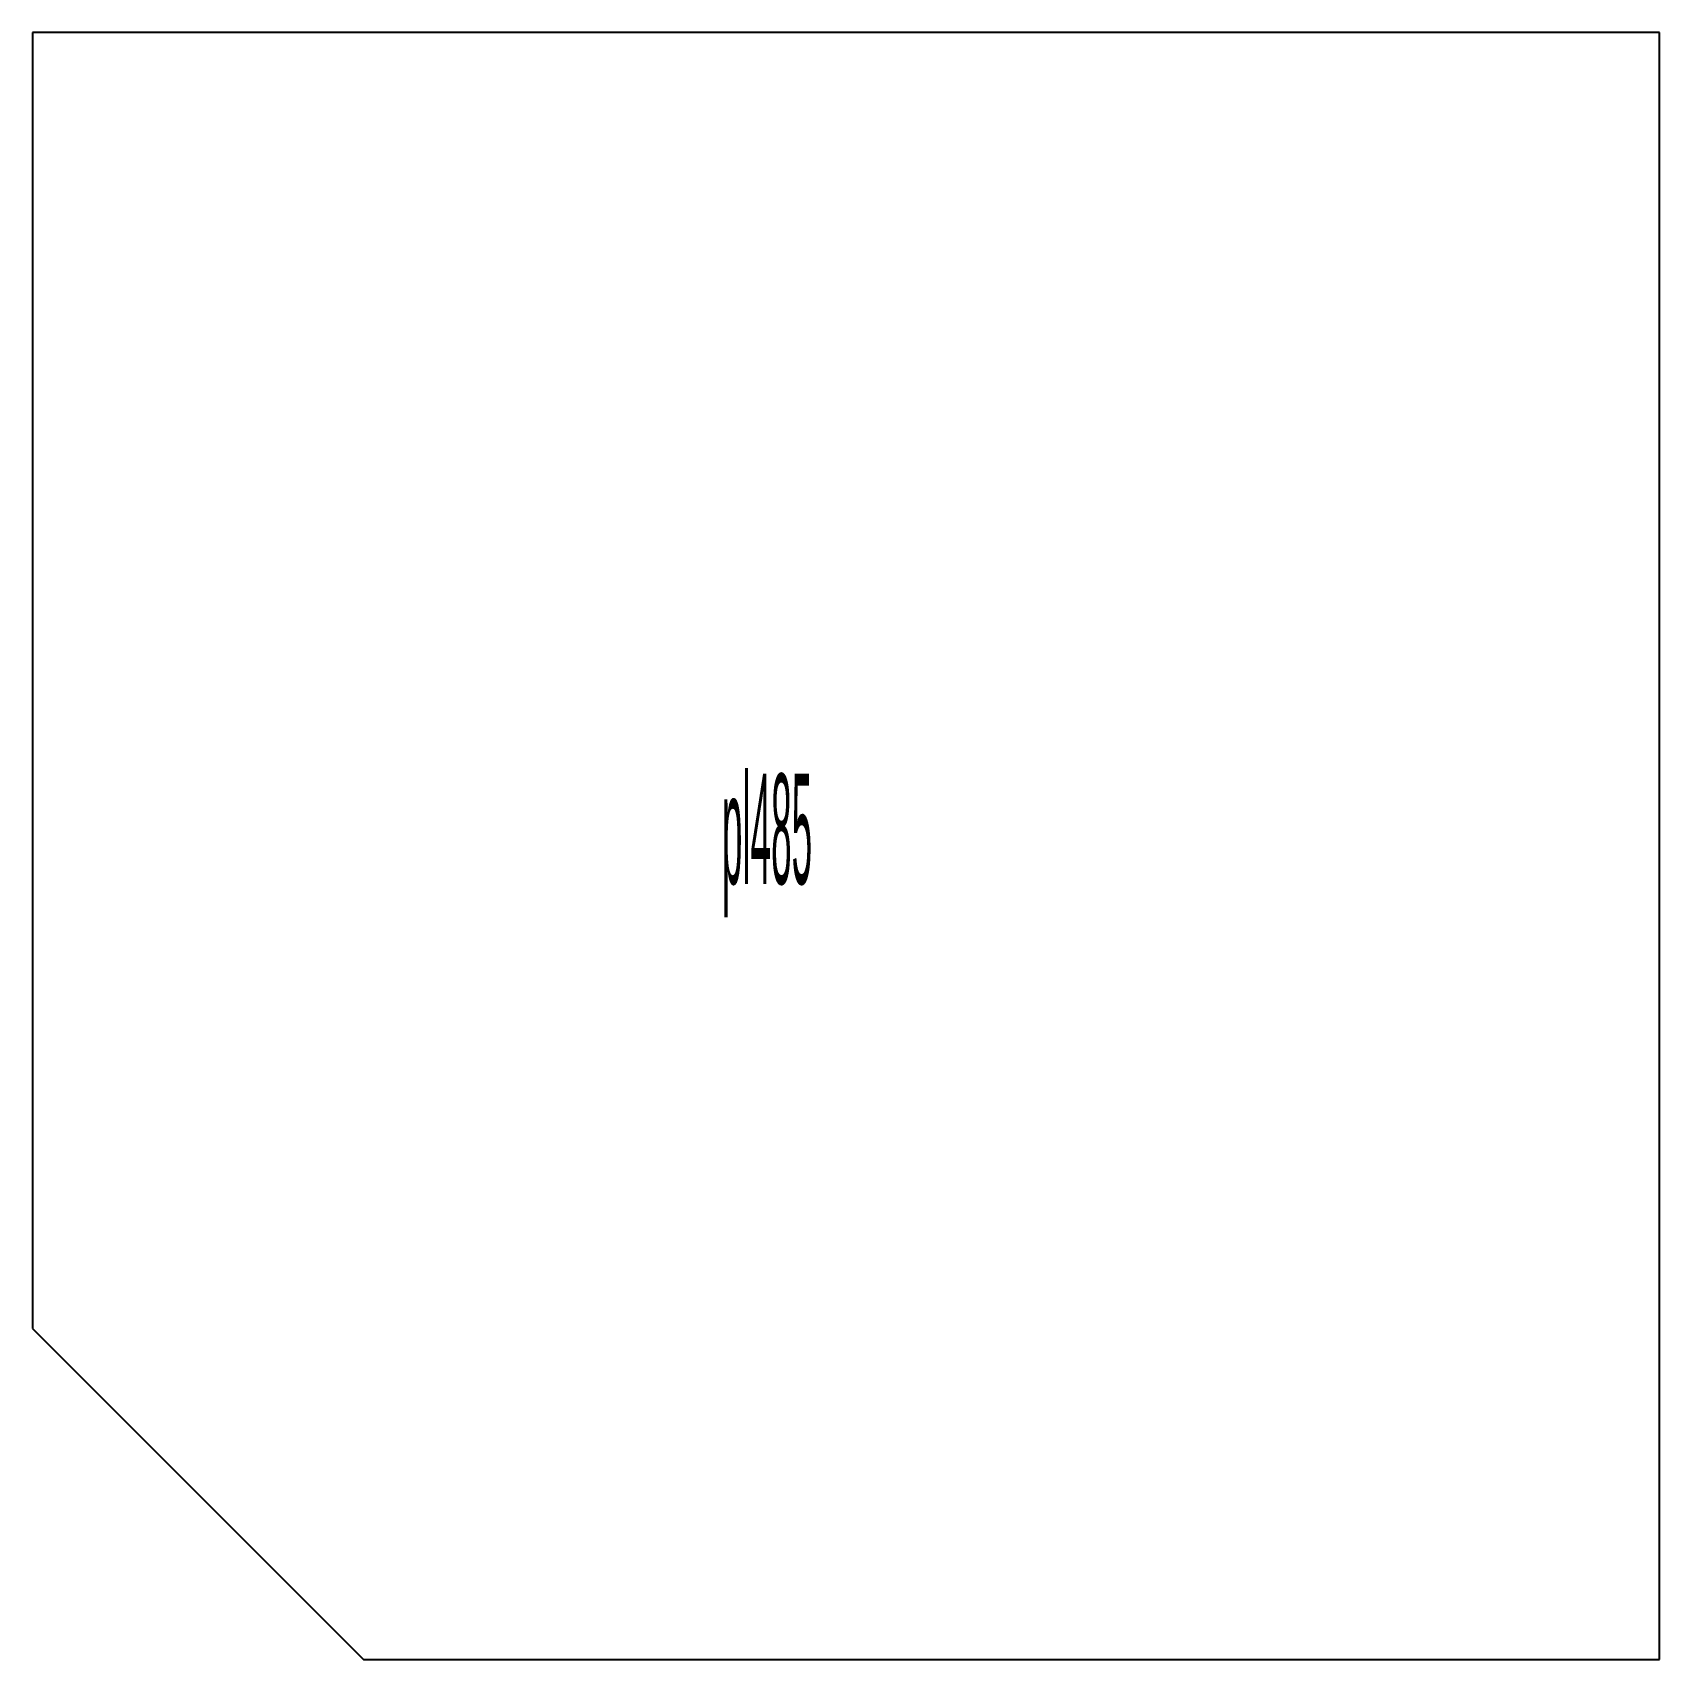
# Model space of a CAD drawing. Extents: x 0 to 3.69, y 0 to 3.69.
import ezdxf

# ---------------------------------------------------------------- set-up
doc = ezdxf.new("R2010")
doc.units = 0
doc.header["$MEASUREMENT"] = 0
doc.layers.add('BURN', color=1, linetype='CONTINUOUS')
doc.layers.add('SCRIBE', color=1, linetype='CONTINUOUS')

msp = doc.modelspace()

# ---------------------------------------------------------------- linework, layer by layer
at = {"layer": 'BURN'}
for p, q in [((3.6875, 3.6875), (0, 3.6875)), ((0, 3.6875), (0, 0.75)), ((3.6875, 0), (3.6875, 3.6875)), ((0, 0.75), (0.749999, 0)), ((0.749999, 0), (3.6875, 0))]:
    msp.add_line(p, q, dxfattribs=at)

# ---------------------------------------------------------------- texts
at = {"layer": 'SCRIBE', "width": 0.25}
msp.add_text('pl485', height=0.25, dxfattribs=at).set_placement((1.5625, 1.7575))

doc.saveas('drawing.dxf')
